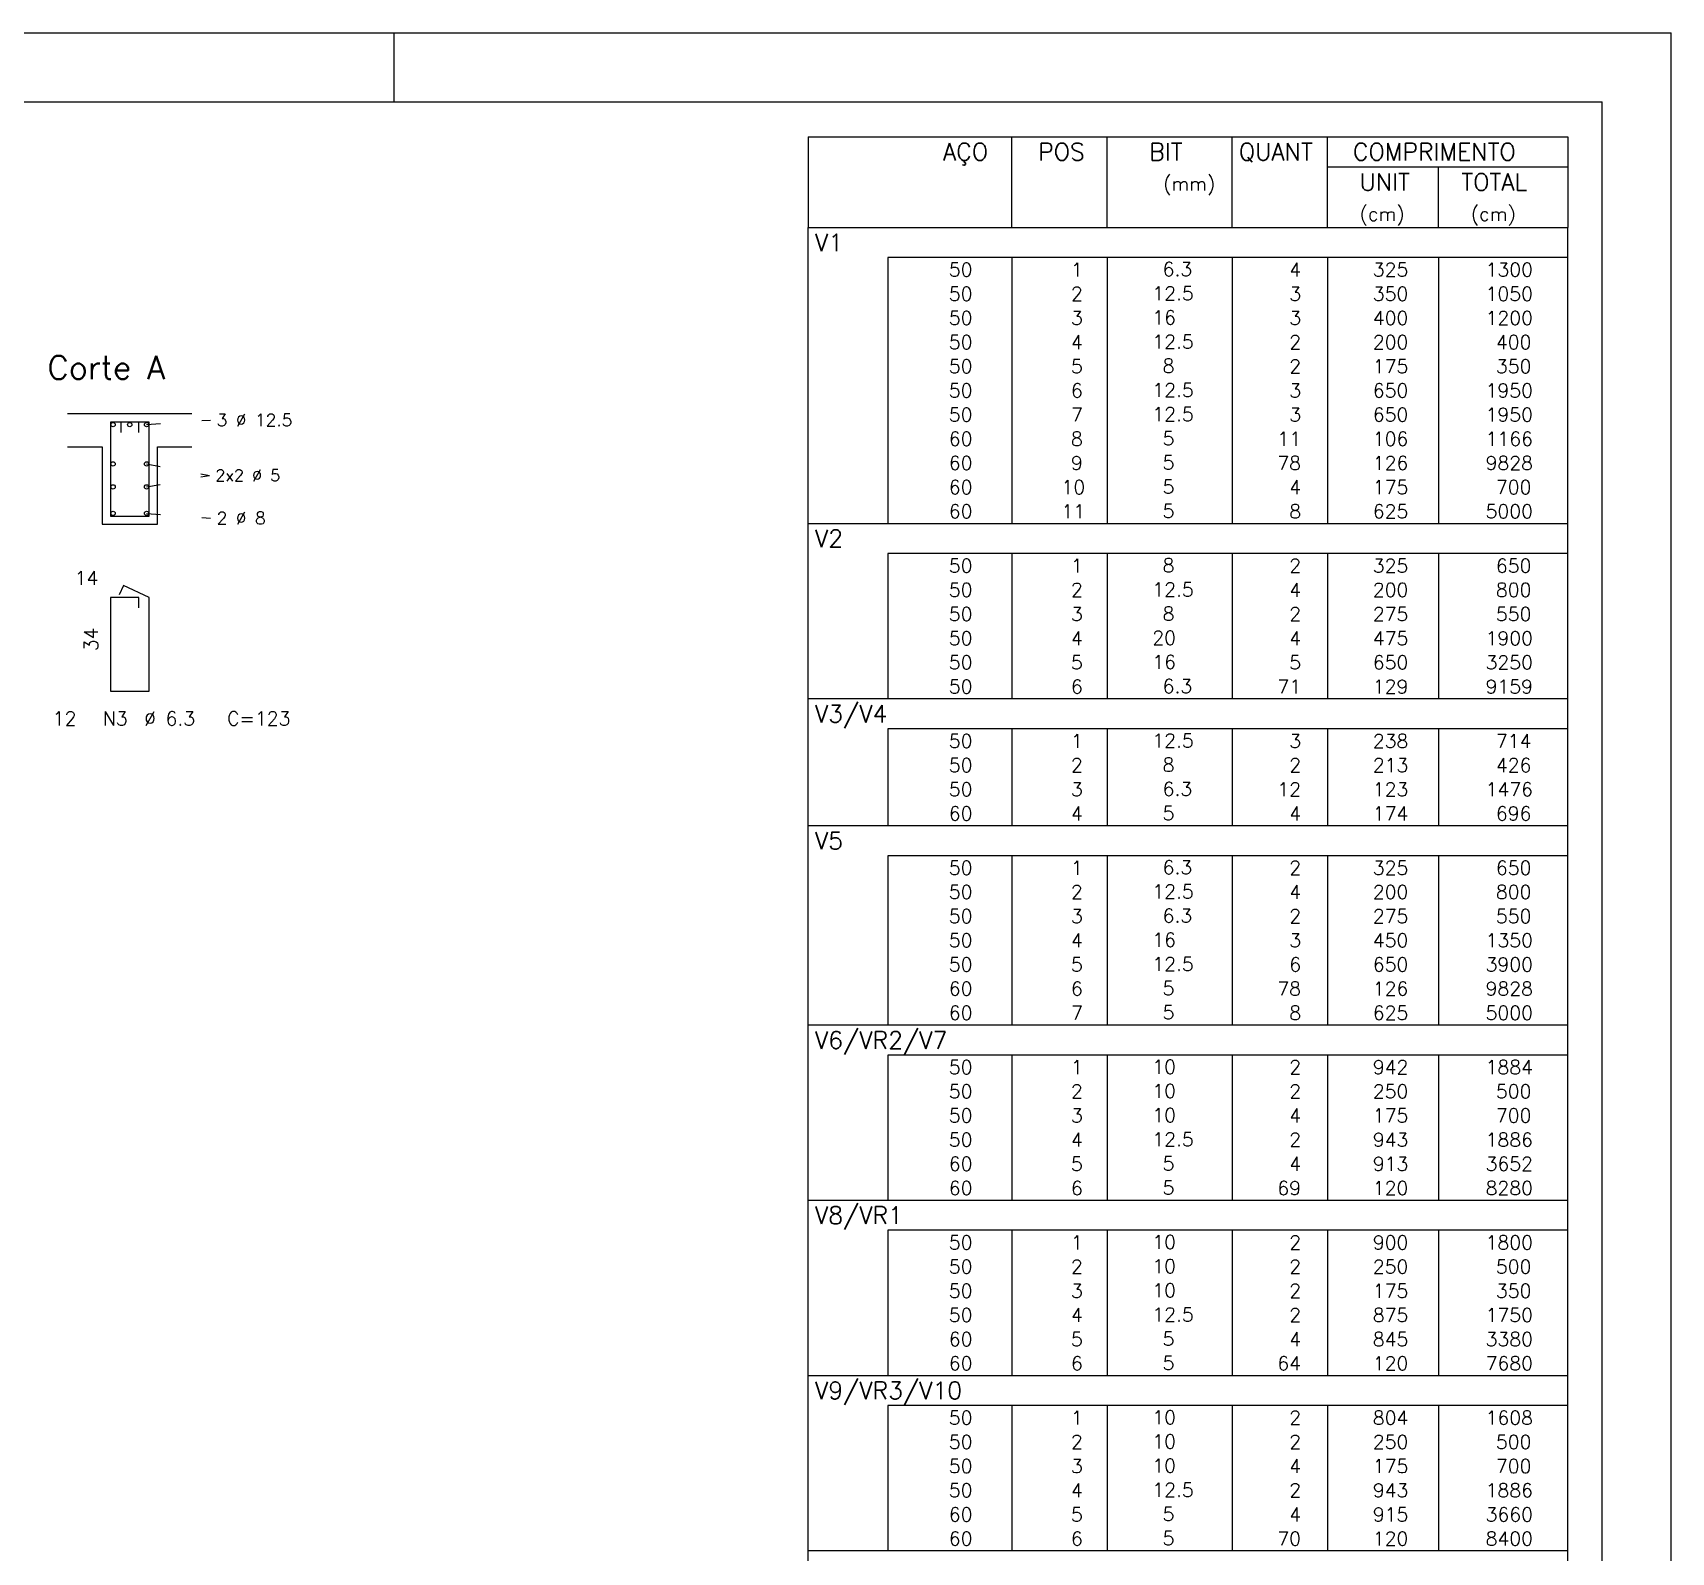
# Model space of a CAD drawing. Extents: x 797 to 1056, y -75 to 15.
# Drawn here: x 891.19 to 903.06, y -44.26 to -33.26 of the extents above; entities that cross this region are included whole.
import ezdxf

# ---------------------------------------------------------------- set-up
doc = ezdxf.new("R2010")
doc.units = 0
doc.header["$MEASUREMENT"] = 0
doc.linetypes.add('ESTILO_TQS_0002', pattern=[0.4, 0.1, -0.3])
for name, color, linetype in [('06', 6, 'CONTINUOUS'), ('1', 2, 'CONTINUOUS'), ('13', 13, 'CONTINUOUS'), ('2', 4, 'CONTINUOUS'), ('3', 8, 'CONTINUOUS'), ('4', 1, 'CONTINUOUS'), ('CERCADURA', 7, 'CONTINUOUS')]:
    doc.layers.add(name, color=color, linetype=linetype)
doc.styles.get("Standard").update_dxf_attribs({"font": 'ROMANS.SHX'})

msp = doc.modelspace()

# ---------------------------------------------------------------- linework, layer by layer
at = {"layer": '06'}
for p in [(844.86, -33.763), (902.56, -74.813)]:
    msp.add_line(p, (902.56, -33.763), dxfattribs=at)
at = {"layer": '1', "linetype": 'Continuous'}
for p, q in [((896.81, -34.016), (896.81, -34.672)), ((896.81, -34.016), (902.31, -34.016)), ((898.285, -34.672), (898.285, -34.016)), ((898.975, -34.672), (898.975, -34.016)), ((899.88, -34.672), (899.88, -34.016)), ((900.57, -34.672), (900.57, -34.016)), ((902.31, -34.016), (902.31, -34.672)), ((900.57, -34.234), (902.31, -34.234)), ((901.375, -34.672), (901.375, -34.234)), ((896.81, -34.672), (902.31, -34.672)), ((896.81, -34.891), (896.81, -34.672)), ((896.81, -34.672), (902.31, -34.672)), ((902.31, -34.891), (902.31, -34.672)), ((896.81, -35.066), (896.81, -34.891)), ((902.31, -34.891), (897.385, -34.891)), ((897.385, -34.891), (897.385, -35.066)), ((898.285, -34.891), (898.285, -35.066)), ((898.975, -34.891), (898.975, -35.066)), ((899.88, -34.891), (899.88, -35.066)), ((900.57, -34.891), (900.57, -35.066)), ((901.375, -34.891), (901.375, -35.066)), ((902.31, -35.066), (902.31, -34.891)), ((896.81, -35.241), (896.81, -35.066)), ((897.385, -35.066), (897.385, -35.241)), ((898.285, -35.066), (898.285, -35.241)), ((898.975, -35.066), (898.975, -35.241)), ((899.88, -35.066), (899.88, -35.241)), ((900.57, -35.066), (900.57, -35.241)), ((901.375, -35.066), (901.375, -35.241)), ((902.31, -35.241), (902.31, -35.066)), ((896.81, -35.416), (896.81, -35.241)), ((897.385, -35.241), (897.385, -35.416)), ((898.285, -35.241), (898.285, -35.416)), ((898.975, -35.241), (898.975, -35.416)), ((899.88, -35.241), (899.88, -35.416)), ((900.57, -35.241), (900.57, -35.416)), ((901.375, -35.241), (901.375, -35.416)), ((902.31, -35.416), (902.31, -35.241)), ((896.81, -35.591), (896.81, -35.416)), ((897.385, -35.416), (897.385, -35.591)), ((898.285, -35.416), (898.285, -35.591)), ((898.975, -35.416), (898.975, -35.591)), ((899.88, -35.416), (899.88, -35.591)), ((900.57, -35.416), (900.57, -35.591)), ((901.375, -35.416), (901.375, -35.591)), ((902.31, -35.591), (902.31, -35.416)), ((896.81, -35.766), (896.81, -35.591)), ((897.385, -35.591), (897.385, -35.766)), ((898.285, -35.591), (898.285, -35.766)), ((898.975, -35.591), (898.975, -35.766)), ((899.88, -35.591), (899.88, -35.766)), ((900.57, -35.591), (900.57, -35.766)), ((901.375, -35.591), (901.375, -35.766)), ((902.31, -35.766), (902.31, -35.591)), ((896.81, -35.941), (896.81, -35.766)), ((897.385, -35.766), (897.385, -35.941)), ((898.285, -35.766), (898.285, -35.941)), ((898.975, -35.766), (898.975, -35.941)), ((899.88, -35.766), (899.88, -35.941)), ((900.57, -35.766), (900.57, -35.941)), ((901.375, -35.766), (901.375, -35.941)), ((902.31, -35.941), (902.31, -35.766)), ((896.81, -36.116), (896.81, -35.941)), ((897.385, -35.941), (897.385, -36.116)), ((898.285, -35.941), (898.285, -36.116)), ((898.975, -35.941), (898.975, -36.116)), ((899.88, -35.941), (899.88, -36.116)), ((900.57, -35.941), (900.57, -36.116)), ((901.375, -35.941), (901.375, -36.116)), ((902.31, -36.116), (902.31, -35.941)), ((892.345, -36.022), (891.445, -36.022)), ((896.81, -36.291), (896.81, -36.116)), ((897.385, -36.116), (897.385, -36.291)), ((898.285, -36.116), (898.285, -36.291)), ((898.975, -36.116), (898.975, -36.291)), ((899.88, -36.116), (899.88, -36.291)), ((900.57, -36.116), (900.57, -36.291)), ((901.375, -36.116), (901.375, -36.291)), ((902.31, -36.291), (902.31, -36.116)), ((891.445, -36.262), (891.695, -36.262)), ((891.695, -36.262), (891.695, -36.822)), ((892.095, -36.822), (892.095, -36.262)), ((892.095, -36.262), (892.345, -36.262)), ((896.81, -36.466), (896.81, -36.291)), ((897.385, -36.291), (897.385, -36.466)), ((898.285, -36.291), (898.285, -36.466)), ((898.975, -36.291), (898.975, -36.466)), ((899.88, -36.291), (899.88, -36.466)), ((900.57, -36.291), (900.57, -36.466)), ((901.375, -36.291), (901.375, -36.466)), ((902.31, -36.466), (902.31, -36.291)), ((896.81, -36.641), (896.81, -36.466)), ((897.385, -36.466), (897.385, -36.641)), ((898.285, -36.466), (898.285, -36.641)), ((898.975, -36.466), (898.975, -36.641)), ((899.88, -36.466), (899.88, -36.641)), ((900.57, -36.466), (900.57, -36.641)), ((901.375, -36.466), (901.375, -36.641)), ((902.31, -36.641), (902.31, -36.466)), ((896.81, -36.816), (896.81, -36.641)), ((897.385, -36.641), (897.385, -36.816)), ((898.285, -36.641), (898.285, -36.816)), ((898.975, -36.641), (898.975, -36.816)), ((899.88, -36.641), (899.88, -36.816)), ((900.57, -36.641), (900.57, -36.816)), ((901.375, -36.641), (901.375, -36.816)), ((902.31, -36.816), (902.31, -36.641)), ((891.695, -36.822), (892.095, -36.822)), ((896.81, -37.034), (896.81, -36.816)), ((896.81, -36.816), (902.31, -36.816)), ((902.31, -37.034), (902.31, -36.816)), ((896.81, -37.209), (896.81, -37.034)), ((902.31, -37.034), (897.385, -37.034)), ((897.385, -37.034), (897.385, -37.209)), ((898.285, -37.034), (898.285, -37.209)), ((898.975, -37.034), (898.975, -37.209)), ((899.88, -37.034), (899.88, -37.209)), ((900.57, -37.034), (900.57, -37.209)), ((901.375, -37.034), (901.375, -37.209)), ((902.31, -37.209), (902.31, -37.034)), ((896.81, -37.384), (896.81, -37.209)), ((897.385, -37.209), (897.385, -37.384)), ((898.285, -37.209), (898.285, -37.384)), ((898.975, -37.209), (898.975, -37.384)), ((899.88, -37.209), (899.88, -37.384)), ((900.57, -37.209), (900.57, -37.384)), ((901.375, -37.209), (901.375, -37.384)), ((902.31, -37.384), (902.31, -37.209)), ((896.81, -37.559), (896.81, -37.384)), ((897.385, -37.384), (897.385, -37.559)), ((898.285, -37.384), (898.285, -37.559)), ((898.975, -37.384), (898.975, -37.559)), ((899.88, -37.384), (899.88, -37.559)), ((900.57, -37.384), (900.57, -37.559)), ((901.375, -37.384), (901.375, -37.559)), ((902.31, -37.559), (902.31, -37.384)), ((896.81, -37.734), (896.81, -37.559)), ((897.385, -37.559), (897.385, -37.734)), ((898.285, -37.559), (898.285, -37.734)), ((898.975, -37.559), (898.975, -37.734)), ((899.88, -37.559), (899.88, -37.734)), ((900.57, -37.559), (900.57, -37.734)), ((901.375, -37.559), (901.375, -37.734)), ((902.31, -37.734), (902.31, -37.559)), ((896.81, -37.909), (896.81, -37.734)), ((897.385, -37.734), (897.385, -37.909)), ((898.285, -37.734), (898.285, -37.909)), ((898.975, -37.734), (898.975, -37.909)), ((899.88, -37.734), (899.88, -37.909)), ((900.57, -37.734), (900.57, -37.909)), ((901.375, -37.734), (901.375, -37.909)), ((902.31, -37.909), (902.31, -37.734)), ((896.81, -38.084), (896.81, -37.909)), ((897.385, -37.909), (897.385, -38.084)), ((898.285, -37.909), (898.285, -38.084)), ((898.975, -37.909), (898.975, -38.084)), ((899.88, -37.909), (899.88, -38.084)), ((900.57, -37.909), (900.57, -38.084)), ((901.375, -37.909), (901.375, -38.084)), ((902.31, -38.084), (902.31, -37.909)), ((896.81, -38.303), (896.81, -38.084)), ((896.81, -38.084), (902.31, -38.084)), ((902.31, -38.303), (902.31, -38.084)), ((896.81, -38.478), (896.81, -38.303)), ((902.31, -38.303), (897.385, -38.303)), ((897.385, -38.303), (897.385, -38.478)), ((898.285, -38.303), (898.285, -38.478)), ((898.975, -38.303), (898.975, -38.478)), ((899.88, -38.303), (899.88, -38.478)), ((900.57, -38.303), (900.57, -38.478)), ((901.375, -38.303), (901.375, -38.478)), ((902.31, -38.478), (902.31, -38.303)), ((896.81, -38.653), (896.81, -38.478)), ((897.385, -38.478), (897.385, -38.653)), ((898.285, -38.478), (898.285, -38.653)), ((898.975, -38.478), (898.975, -38.653)), ((899.88, -38.478), (899.88, -38.653)), ((900.57, -38.478), (900.57, -38.653)), ((901.375, -38.478), (901.375, -38.653)), ((902.31, -38.653), (902.31, -38.478)), ((896.81, -38.828), (896.81, -38.653)), ((897.385, -38.653), (897.385, -38.828)), ((898.285, -38.653), (898.285, -38.828)), ((898.975, -38.653), (898.975, -38.828)), ((899.88, -38.653), (899.88, -38.828)), ((900.57, -38.653), (900.57, -38.828)), ((901.375, -38.653), (901.375, -38.828)), ((902.31, -38.828), (902.31, -38.653)), ((896.81, -39.003), (896.81, -38.828)), ((897.385, -38.828), (897.385, -39.003)), ((898.285, -38.828), (898.285, -39.003)), ((898.975, -38.828), (898.975, -39.003)), ((899.88, -38.828), (899.88, -39.003)), ((900.57, -38.828), (900.57, -39.003)), ((901.375, -38.828), (901.375, -39.003)), ((902.31, -39.003), (902.31, -38.828)), ((896.81, -39.222), (896.81, -39.003)), ((896.81, -39.003), (902.31, -39.003)), ((902.31, -39.222), (902.31, -39.003)), ((896.81, -39.397), (896.81, -39.222)), ((902.31, -39.222), (897.385, -39.222)), ((897.385, -39.222), (897.385, -39.397)), ((898.285, -39.222), (898.285, -39.397)), ((898.975, -39.222), (898.975, -39.397)), ((899.88, -39.222), (899.88, -39.397)), ((900.57, -39.222), (900.57, -39.397)), ((901.375, -39.222), (901.375, -39.397)), ((902.31, -39.397), (902.31, -39.222)), ((896.81, -39.572), (896.81, -39.397)), ((897.385, -39.397), (897.385, -39.572)), ((898.285, -39.397), (898.285, -39.572)), ((898.975, -39.397), (898.975, -39.572)), ((899.88, -39.397), (899.88, -39.572)), ((900.57, -39.397), (900.57, -39.572)), ((901.375, -39.397), (901.375, -39.572)), ((902.31, -39.572), (902.31, -39.397)), ((896.81, -39.747), (896.81, -39.572)), ((897.385, -39.572), (897.385, -39.747)), ((898.285, -39.572), (898.285, -39.747)), ((898.975, -39.572), (898.975, -39.747)), ((899.88, -39.572), (899.88, -39.747)), ((900.57, -39.572), (900.57, -39.747)), ((901.375, -39.572), (901.375, -39.747)), ((902.31, -39.747), (902.31, -39.572)), ((896.81, -39.922), (896.81, -39.747)), ((897.385, -39.747), (897.385, -39.922)), ((898.285, -39.747), (898.285, -39.922)), ((898.975, -39.747), (898.975, -39.922)), ((899.88, -39.747), (899.88, -39.922)), ((900.57, -39.747), (900.57, -39.922)), ((901.375, -39.747), (901.375, -39.922)), ((902.31, -39.922), (902.31, -39.747)), ((896.81, -40.097), (896.81, -39.922)), ((897.385, -39.922), (897.385, -40.097)), ((898.285, -39.922), (898.285, -40.097)), ((898.975, -39.922), (898.975, -40.097)), ((899.88, -39.922), (899.88, -40.097)), ((900.57, -39.922), (900.57, -40.097)), ((901.375, -39.922), (901.375, -40.097)), ((902.31, -40.097), (902.31, -39.922)), ((896.81, -40.272), (896.81, -40.097)), ((897.385, -40.097), (897.385, -40.272)), ((898.285, -40.097), (898.285, -40.272)), ((898.975, -40.097), (898.975, -40.272)), ((899.88, -40.097), (899.88, -40.272)), ((900.57, -40.097), (900.57, -40.272)), ((901.375, -40.097), (901.375, -40.272)), ((902.31, -40.272), (902.31, -40.097)), ((896.81, -40.447), (896.81, -40.272)), ((897.385, -40.272), (897.385, -40.447)), ((898.285, -40.272), (898.285, -40.447)), ((898.975, -40.272), (898.975, -40.447)), ((899.88, -40.272), (899.88, -40.447)), ((900.57, -40.272), (900.57, -40.447)), ((901.375, -40.272), (901.375, -40.447)), ((902.31, -40.447), (902.31, -40.272)), ((896.81, -40.666), (896.81, -40.447)), ((896.81, -40.447), (902.31, -40.447)), ((902.31, -40.666), (902.31, -40.447)), ((896.81, -40.841), (896.81, -40.666)), ((902.31, -40.666), (897.385, -40.666)), ((897.385, -40.666), (897.385, -40.841)), ((898.285, -40.666), (898.285, -40.841)), ((898.975, -40.666), (898.975, -40.841)), ((899.88, -40.666), (899.88, -40.841)), ((900.57, -40.666), (900.57, -40.841)), ((901.375, -40.666), (901.375, -40.841)), ((902.31, -40.841), (902.31, -40.666)), ((896.81, -41.016), (896.81, -40.841)), ((897.385, -40.841), (897.385, -41.016)), ((898.285, -40.841), (898.285, -41.016)), ((898.975, -40.841), (898.975, -41.016)), ((899.88, -40.841), (899.88, -41.016)), ((900.57, -40.841), (900.57, -41.016)), ((901.375, -40.841), (901.375, -41.016)), ((902.31, -41.016), (902.31, -40.841)), ((896.81, -41.191), (896.81, -41.016)), ((897.385, -41.016), (897.385, -41.191)), ((898.285, -41.016), (898.285, -41.191)), ((898.975, -41.016), (898.975, -41.191)), ((899.88, -41.016), (899.88, -41.191)), ((900.57, -41.016), (900.57, -41.191)), ((901.375, -41.016), (901.375, -41.191)), ((902.31, -41.191), (902.31, -41.016)), ((896.81, -41.366), (896.81, -41.191)), ((897.385, -41.191), (897.385, -41.366)), ((898.285, -41.191), (898.285, -41.366)), ((898.975, -41.191), (898.975, -41.366)), ((899.88, -41.191), (899.88, -41.366)), ((900.57, -41.191), (900.57, -41.366)), ((901.375, -41.191), (901.375, -41.366)), ((902.31, -41.366), (902.31, -41.191)), ((896.81, -41.541), (896.81, -41.366)), ((897.385, -41.366), (897.385, -41.541)), ((898.285, -41.366), (898.285, -41.541)), ((898.975, -41.366), (898.975, -41.541)), ((899.88, -41.366), (899.88, -41.541)), ((900.57, -41.366), (900.57, -41.541)), ((901.375, -41.366), (901.375, -41.541)), ((902.31, -41.541), (902.31, -41.366)), ((896.81, -41.716), (896.81, -41.541)), ((897.385, -41.541), (897.385, -41.716)), ((898.285, -41.541), (898.285, -41.716)), ((898.975, -41.541), (898.975, -41.716)), ((899.88, -41.541), (899.88, -41.716)), ((900.57, -41.541), (900.57, -41.716)), ((901.375, -41.541), (901.375, -41.716)), ((902.31, -41.716), (902.31, -41.541)), ((896.81, -41.934), (896.81, -41.716)), ((896.81, -41.716), (902.31, -41.716)), ((902.31, -41.934), (902.31, -41.716)), ((896.81, -42.109), (896.81, -41.934)), ((902.31, -41.934), (897.385, -41.934)), ((897.385, -41.934), (897.385, -42.109)), ((898.285, -41.934), (898.285, -42.109)), ((898.975, -41.934), (898.975, -42.109)), ((899.88, -41.934), (899.88, -42.109)), ((900.57, -41.934), (900.57, -42.109)), ((901.375, -41.934), (901.375, -42.109)), ((902.31, -42.109), (902.31, -41.934)), ((896.81, -42.284), (896.81, -42.109)), ((897.385, -42.109), (897.385, -42.284)), ((898.285, -42.109), (898.285, -42.284)), ((898.975, -42.109), (898.975, -42.284)), ((899.88, -42.109), (899.88, -42.284)), ((900.57, -42.109), (900.57, -42.284)), ((901.375, -42.109), (901.375, -42.284)), ((902.31, -42.284), (902.31, -42.109)), ((896.81, -42.459), (896.81, -42.284)), ((897.385, -42.284), (897.385, -42.459)), ((898.285, -42.284), (898.285, -42.459)), ((898.975, -42.284), (898.975, -42.459)), ((899.88, -42.284), (899.88, -42.459)), ((900.57, -42.284), (900.57, -42.459)), ((901.375, -42.284), (901.375, -42.459)), ((902.31, -42.459), (902.31, -42.284)), ((896.81, -42.634), (896.81, -42.459)), ((897.385, -42.459), (897.385, -42.634)), ((898.285, -42.459), (898.285, -42.634)), ((898.975, -42.459), (898.975, -42.634)), ((899.88, -42.459), (899.88, -42.634)), ((900.57, -42.459), (900.57, -42.634)), ((901.375, -42.459), (901.375, -42.634)), ((902.31, -42.634), (902.31, -42.459)), ((896.81, -42.809), (896.81, -42.634)), ((897.385, -42.634), (897.385, -42.809)), ((898.285, -42.634), (898.285, -42.809)), ((898.975, -42.634), (898.975, -42.809)), ((899.88, -42.634), (899.88, -42.809)), ((900.57, -42.634), (900.57, -42.809)), ((901.375, -42.634), (901.375, -42.809)), ((902.31, -42.809), (902.31, -42.634)), ((896.81, -42.984), (896.81, -42.809)), ((897.385, -42.809), (897.385, -42.984)), ((898.285, -42.809), (898.285, -42.984)), ((898.975, -42.809), (898.975, -42.984)), ((899.88, -42.809), (899.88, -42.984)), ((900.57, -42.809), (900.57, -42.984)), ((901.375, -42.809), (901.375, -42.984)), ((902.31, -42.984), (902.31, -42.809)), ((896.81, -43.203), (896.81, -42.984)), ((896.81, -42.984), (902.31, -42.984)), ((902.31, -43.203), (902.31, -42.984)), ((896.81, -43.378), (896.81, -43.203)), ((902.31, -43.203), (897.385, -43.203)), ((897.385, -43.203), (897.385, -43.378)), ((898.285, -43.203), (898.285, -43.378)), ((898.975, -43.203), (898.975, -43.378)), ((899.88, -43.203), (899.88, -43.378)), ((900.57, -43.203), (900.57, -43.378)), ((901.375, -43.203), (901.375, -43.378)), ((902.31, -43.378), (902.31, -43.203)), ((896.81, -43.553), (896.81, -43.378)), ((897.385, -43.378), (897.385, -43.553)), ((898.285, -43.378), (898.285, -43.553)), ((898.975, -43.378), (898.975, -43.553)), ((899.88, -43.378), (899.88, -43.553)), ((900.57, -43.378), (900.57, -43.553)), ((901.375, -43.378), (901.375, -43.553)), ((902.31, -43.553), (902.31, -43.378)), ((896.81, -43.728), (896.81, -43.553)), ((897.385, -43.553), (897.385, -43.728)), ((898.285, -43.553), (898.285, -43.728)), ((898.975, -43.553), (898.975, -43.728)), ((899.88, -43.553), (899.88, -43.728)), ((900.57, -43.553), (900.57, -43.728)), ((901.375, -43.553), (901.375, -43.728)), ((902.31, -43.728), (902.31, -43.553)), ((896.81, -43.903), (896.81, -43.728)), ((897.385, -43.728), (897.385, -43.903)), ((898.285, -43.728), (898.285, -43.903)), ((898.975, -43.728), (898.975, -43.903)), ((899.88, -43.728), (899.88, -43.903)), ((900.57, -43.728), (900.57, -43.903)), ((901.375, -43.728), (901.375, -43.903)), ((902.31, -43.903), (902.31, -43.728)), ((896.81, -44.078), (896.81, -43.903)), ((897.385, -43.903), (897.385, -44.078)), ((898.285, -43.903), (898.285, -44.078)), ((898.975, -43.903), (898.975, -44.078)), ((899.88, -43.903), (899.88, -44.078)), ((900.57, -43.903), (900.57, -44.078)), ((901.375, -43.903), (901.375, -44.078)), ((902.31, -44.078), (902.31, -43.903)), ((896.81, -44.253), (896.81, -44.078)), ((897.385, -44.078), (897.385, -44.253)), ((898.285, -44.078), (898.285, -44.253)), ((898.975, -44.078), (898.975, -44.253)), ((899.88, -44.078), (899.88, -44.253)), ((900.57, -44.078), (900.57, -44.253)), ((901.375, -44.078), (901.375, -44.253)), ((902.31, -44.253), (902.31, -44.078)), ((896.81, -44.472), (896.81, -44.253)), ((896.81, -44.253), (902.31, -44.253)), ((902.31, -44.472), (902.31, -44.253))]:
    msp.add_line(p, q, dxfattribs=at)
at = {"layer": '13', "linetype": 'Continuous'}
for centre in [(891.774, -36.1), (891.895, -36.1), (892.017, -36.1), (891.774, -36.385), (892.017, -36.385), (891.774, -36.551), (892.017, -36.551), (891.774, -36.743), (892.017, -36.743)]:
    msp.add_circle(centre, 0.016, dxfattribs=at)
at = {"layer": '2', "linetype": 'Continuous'}
msp.add_lwpolyline([(891.96, -36.157), (891.96, -36.082), (891.755, -36.082), (891.755, -36.762), (892.035, -36.762), (892.035, -36.082), (891.83, -36.082), (891.83, -36.157)], dxfattribs=at)
at = {"layer": '3', "linetype": 'ESTILO_TQS_0002'}
for p, q in [((892.017, -36.1), (892.48, -36.067)), ((892.017, -36.385), (892.473, -36.468)), ((892.017, -36.551), (892.473, -36.468)), ((892.017, -36.743), (892.48, -36.777))]:
    msp.add_line(p, q, dxfattribs=at)
at = {"layer": '4', "linetype": 'Continuous'}
msp.add_lwpolyline([(891.96, -37.426), (891.96, -37.351), (891.755, -37.351), (891.755, -38.031), (892.035, -38.031), (892.035, -37.351), (891.85, -37.264), (891.818, -37.332)], dxfattribs=at)
at = {"layer": 'CERCADURA'}
for p, q in [((843.61, -33.263), (903.06, -33.263)), ((893.81, -33.763), (893.81, -33.263)), ((903.06, -75.313), (903.06, -33.263))]:
    msp.add_line(p, q, dxfattribs=at)

# ---------------------------------------------------------------- texts
at = {"layer": '1', "linetype": 'Continuous'}
for s, height, p in [('AÇO', 0.125, (897.785, -34.187)), ('POS', 0.125, (898.475, -34.187)), ('BIT', 0.125, (899.28, -34.187)), ('QUANT', 0.125, (899.928, -34.187)), ('COMPRIMENTO', 0.125, (900.755, -34.187)), ('(mm)', 0.1, (899.38, -34.406)), ('UNIT', 0.125, (900.803, -34.406)), ('TOTAL', 0.125, (901.54, -34.406)), ('(cm)', 0.1, (900.803, -34.625)), ('(cm)', 0.1, (901.608, -34.625)), ('V1', 0.125, (896.858, -34.844)), ('     50 ', 0.1, (897.455, -35.028)), ('  1', 0.1, (898.575, -35.028)), ('    6.3', 0.1, (899.078, -35.025)), ('   4', 0.1, (900.07, -35.028)), ('   325', 0.1, (900.675, -35.028)), ('   1300', 0.1, (901.492, -35.028)), ('     50 ', 0.1, (897.455, -35.203)), ('  2', 0.1, (898.575, -35.203)), ('   12.5', 0.1, (899.078, -35.2)), ('   3', 0.1, (900.07, -35.203)), ('   350', 0.1, (900.675, -35.203)), ('   1050', 0.1, (901.492, -35.203)), ('     50 ', 0.1, (897.455, -35.378)), ('  3', 0.1, (898.575, -35.378)), ('   16  ', 0.1, (899.078, -35.375)), ('   3', 0.1, (900.07, -35.378)), ('   400', 0.1, (900.675, -35.378)), ('   1200', 0.1, (901.492, -35.378)), ('     50 ', 0.1, (897.455, -35.553)), ('  4', 0.1, (898.575, -35.553)), ('   12.5', 0.1, (899.078, -35.55)), ('   2', 0.1, (900.07, -35.553)), ('   200', 0.1, (900.675, -35.553)), ('    400', 0.1, (901.492, -35.553)), ('Corte A', 0.17, (891.3, -35.772)), ('     50 ', 0.1, (897.455, -35.728)), ('  5', 0.1, (898.575, -35.728)), ('    8  ', 0.1, (899.078, -35.725)), ('   2', 0.1, (900.07, -35.728)), ('   175', 0.1, (900.675, -35.728)), ('    350', 0.1, (901.492, -35.728)), ('     50 ', 0.1, (897.455, -35.903)), ('  6', 0.1, (898.575, -35.903)), ('   12.5', 0.1, (899.078, -35.9)), ('   3', 0.1, (900.07, -35.903)), ('   650', 0.1, (900.675, -35.903)), ('   1950', 0.1, (901.492, -35.903)), ('     50 ', 0.1, (897.455, -36.078)), ('  7', 0.1, (898.575, -36.078)), ('   12.5', 0.1, (899.078, -36.075)), ('   3', 0.1, (900.07, -36.078)), ('   650', 0.1, (900.675, -36.078)), ('   1950', 0.1, (901.492, -36.078)), ('     60 ', 0.1, (897.455, -36.253)), ('  8', 0.1, (898.575, -36.253)), ('    5  ', 0.1, (899.078, -36.25)), ('  11', 0.1, (900.07, -36.253)), ('   106', 0.1, (900.675, -36.253)), ('   1166', 0.1, (901.492, -36.253)), ('     60 ', 0.1, (897.455, -36.428)), ('  9', 0.1, (898.575, -36.428)), ('    5  ', 0.1, (899.078, -36.425)), ('  78', 0.1, (900.07, -36.428)), ('   126', 0.1, (900.675, -36.428)), ('   9828', 0.1, (901.492, -36.428)), ('     60 ', 0.1, (897.455, -36.603)), (' 10', 0.1, (898.575, -36.603)), ('    5  ', 0.1, (899.078, -36.6)), ('   4', 0.1, (900.07, -36.603)), ('   175', 0.1, (900.675, -36.603)), ('    700', 0.1, (901.492, -36.603)), ('     60 ', 0.1, (897.455, -36.778)), (' 11', 0.1, (898.575, -36.778)), ('    5  ', 0.1, (899.078, -36.775)), ('   8', 0.1, (900.07, -36.778)), ('   625', 0.1, (900.675, -36.778)), ('   5000', 0.1, (901.492, -36.778)), ('V2', 0.125, (896.858, -36.987)), ('     50 ', 0.1, (897.455, -37.172)), ('  1', 0.1, (898.575, -37.172)), ('    8  ', 0.1, (899.078, -37.169)), ('   2', 0.1, (900.07, -37.172)), ('   325', 0.1, (900.675, -37.172)), ('    650', 0.1, (901.492, -37.172)), ('     50 ', 0.1, (897.455, -37.347)), ('  2', 0.1, (898.575, -37.347)), ('   12.5', 0.1, (899.078, -37.344)), ('   4', 0.1, (900.07, -37.347)), ('   200', 0.1, (900.675, -37.347)), ('    800', 0.1, (901.492, -37.347)), ('     50 ', 0.1, (897.455, -37.522)), ('  3', 0.1, (898.575, -37.522)), ('    8  ', 0.1, (899.078, -37.519)), ('   2', 0.1, (900.07, -37.522)), ('   275', 0.1, (900.675, -37.522)), ('    550', 0.1, (901.492, -37.522)), ('     50 ', 0.1, (897.455, -37.697)), ('  4', 0.1, (898.575, -37.697)), ('   20  ', 0.1, (899.078, -37.694)), ('   4', 0.1, (900.07, -37.697)), ('   475', 0.1, (900.675, -37.697)), ('   1900', 0.1, (901.492, -37.697)), ('     50 ', 0.1, (897.455, -37.872)), ('  5', 0.1, (898.575, -37.872)), ('   16  ', 0.1, (899.078, -37.869)), ('   5', 0.1, (900.07, -37.872)), ('   650', 0.1, (900.675, -37.872)), ('   3250', 0.1, (901.492, -37.872)), ('     50 ', 0.1, (897.455, -38.047)), ('  6', 0.1, (898.575, -38.047)), ('    6.3', 0.1, (899.078, -38.044)), ('  71', 0.1, (900.07, -38.047)), ('   129', 0.1, (900.675, -38.047)), ('   9159', 0.1, (901.492, -38.047)), ('  12', 0.1, (891.2, -38.278)), ('N3', 0.1, (891.7, -38.278)), ('%%c 6.3', 0.1, (892, -38.278)), ('C=123', 0.1, (892.6, -38.278)), ('V3/V4', 0.125, (896.858, -38.256)), ('     50 ', 0.1, (897.455, -38.441)), ('  1', 0.1, (898.575, -38.441)), ('   12.5', 0.1, (899.078, -38.438)), ('   3', 0.1, (900.07, -38.441)), ('   238', 0.1, (900.675, -38.441)), ('    714', 0.1, (901.492, -38.441)), ('     50 ', 0.1, (897.455, -38.616)), ('  2', 0.1, (898.575, -38.616)), ('    8  ', 0.1, (899.078, -38.613)), ('   2', 0.1, (900.07, -38.616)), ('   213', 0.1, (900.675, -38.616)), ('    426', 0.1, (901.492, -38.616)), ('    6.3', 0.1, (899.078, -38.788)), ('     50 ', 0.1, (897.455, -38.791)), ('  3', 0.1, (898.575, -38.791)), ('  12', 0.1, (900.07, -38.791)), ('   123', 0.1, (900.675, -38.791)), ('   1476', 0.1, (901.492, -38.791)), ('     60 ', 0.1, (897.455, -38.966)), ('  4', 0.1, (898.575, -38.966)), ('    5  ', 0.1, (899.078, -38.963)), ('   4', 0.1, (900.07, -38.966)), ('   174', 0.1, (900.675, -38.966)), ('    696', 0.1, (901.492, -38.966)), ('V5', 0.125, (896.858, -39.175)), ('     50 ', 0.1, (897.455, -39.359)), ('  1', 0.1, (898.575, -39.359)), ('    6.3', 0.1, (899.078, -39.356)), ('   2', 0.1, (900.07, -39.359)), ('   325', 0.1, (900.675, -39.359)), ('    650', 0.1, (901.492, -39.359)), ('     50 ', 0.1, (897.455, -39.534)), ('  2', 0.1, (898.575, -39.534)), ('   12.5', 0.1, (899.078, -39.531)), ('   4', 0.1, (900.07, -39.534)), ('   200', 0.1, (900.675, -39.534)), ('    800', 0.1, (901.492, -39.534)), ('     50 ', 0.1, (897.455, -39.709)), ('  3', 0.1, (898.575, -39.709)), ('    6.3', 0.1, (899.078, -39.706)), ('   2', 0.1, (900.07, -39.709)), ('   275', 0.1, (900.675, -39.709)), ('    550', 0.1, (901.492, -39.709)), ('     50 ', 0.1, (897.455, -39.884)), ('  4', 0.1, (898.575, -39.884)), ('   16  ', 0.1, (899.078, -39.881)), ('   3', 0.1, (900.07, -39.884)), ('   450', 0.1, (900.675, -39.884)), ('   1350', 0.1, (901.492, -39.884)), ('     50 ', 0.1, (897.455, -40.059)), ('  5', 0.1, (898.575, -40.059)), ('   12.5', 0.1, (899.078, -40.056)), ('   6', 0.1, (900.07, -40.059)), ('   650', 0.1, (900.675, -40.059)), ('   3900', 0.1, (901.492, -40.059)), ('     60 ', 0.1, (897.455, -40.234)), ('  6', 0.1, (898.575, -40.234)), ('    5  ', 0.1, (899.078, -40.231)), ('  78', 0.1, (900.07, -40.234)), ('   126', 0.1, (900.675, -40.234)), ('   9828', 0.1, (901.492, -40.234)), ('     60 ', 0.1, (897.455, -40.409)), ('  7', 0.1, (898.575, -40.409)), ('    5  ', 0.1, (899.078, -40.406)), ('   8', 0.1, (900.07, -40.409)), ('   625', 0.1, (900.675, -40.409)), ('   5000', 0.1, (901.492, -40.409)), ('V6/VR2/V7', 0.125, (896.858, -40.619)), ('     50 ', 0.1, (897.455, -40.803)), ('  1', 0.1, (898.575, -40.803)), ('   10  ', 0.1, (899.078, -40.8)), ('   2', 0.1, (900.07, -40.803)), ('   942', 0.1, (900.675, -40.803)), ('   1884', 0.1, (901.492, -40.803)), ('     50 ', 0.1, (897.455, -40.978)), ('  2', 0.1, (898.575, -40.978)), ('   10  ', 0.1, (899.078, -40.975)), ('   2', 0.1, (900.07, -40.978)), ('   250', 0.1, (900.675, -40.978)), ('    500', 0.1, (901.492, -40.978)), ('     50 ', 0.1, (897.455, -41.153)), ('  3', 0.1, (898.575, -41.153)), ('   10  ', 0.1, (899.078, -41.15)), ('   4', 0.1, (900.07, -41.153)), ('   175', 0.1, (900.675, -41.153)), ('    700', 0.1, (901.492, -41.153)), ('     50 ', 0.1, (897.455, -41.328)), ('  4', 0.1, (898.575, -41.328)), ('   12.5', 0.1, (899.078, -41.325)), ('   2', 0.1, (900.07, -41.328)), ('   943', 0.1, (900.675, -41.328)), ('   1886', 0.1, (901.492, -41.328)), ('     60 ', 0.1, (897.455, -41.503)), ('  5', 0.1, (898.575, -41.503)), ('    5  ', 0.1, (899.078, -41.5)), ('   4', 0.1, (900.07, -41.503)), ('   913', 0.1, (900.675, -41.503)), ('   3652', 0.1, (901.492, -41.503)), ('     60 ', 0.1, (897.455, -41.678)), ('  6', 0.1, (898.575, -41.678)), ('    5  ', 0.1, (899.078, -41.675)), ('  69', 0.1, (900.07, -41.678)), ('   120', 0.1, (900.675, -41.678)), ('   8280', 0.1, (901.492, -41.678)), ('V8/VR1', 0.125, (896.858, -41.887)), ('     50 ', 0.1, (897.455, -42.072)), ('  1', 0.1, (898.575, -42.072)), ('   10  ', 0.1, (899.078, -42.069)), ('   2', 0.1, (900.07, -42.072)), ('   900', 0.1, (900.675, -42.072)), ('   1800', 0.1, (901.492, -42.072)), ('     50 ', 0.1, (897.455, -42.247)), ('  2', 0.1, (898.575, -42.247)), ('   10  ', 0.1, (899.078, -42.244)), ('   2', 0.1, (900.07, -42.247)), ('   250', 0.1, (900.675, -42.247)), ('    500', 0.1, (901.492, -42.247)), ('     50 ', 0.1, (897.455, -42.422)), ('  3', 0.1, (898.575, -42.422)), ('   10  ', 0.1, (899.078, -42.419)), ('   2', 0.1, (900.07, -42.422)), ('   175', 0.1, (900.675, -42.422)), ('    350', 0.1, (901.492, -42.422)), ('     50 ', 0.1, (897.455, -42.597)), ('  4', 0.1, (898.575, -42.597)), ('   12.5', 0.1, (899.078, -42.594)), ('   2', 0.1, (900.07, -42.597)), ('   875', 0.1, (900.675, -42.597)), ('   1750', 0.1, (901.492, -42.597)), ('     60 ', 0.1, (897.455, -42.772)), ('  5', 0.1, (898.575, -42.772)), ('    5  ', 0.1, (899.078, -42.769)), ('   4', 0.1, (900.07, -42.772)), ('   845', 0.1, (900.675, -42.772)), ('   3380', 0.1, (901.492, -42.772)), ('     60 ', 0.1, (897.455, -42.947)), ('  6', 0.1, (898.575, -42.947)), ('    5  ', 0.1, (899.078, -42.944)), ('  64', 0.1, (900.07, -42.947)), ('   120', 0.1, (900.675, -42.947)), ('   7680', 0.1, (901.492, -42.947)), ('V9/VR3/V10', 0.125, (896.858, -43.156)), ('     50 ', 0.1, (897.455, -43.341)), ('  1', 0.1, (898.575, -43.341)), ('   10  ', 0.1, (899.078, -43.338)), ('   2', 0.1, (900.07, -43.341)), ('   804', 0.1, (900.675, -43.341)), ('   1608', 0.1, (901.492, -43.341)), ('     50 ', 0.1, (897.455, -43.516)), ('  2', 0.1, (898.575, -43.516)), ('   10  ', 0.1, (899.078, -43.513)), ('   2', 0.1, (900.07, -43.516)), ('   250', 0.1, (900.675, -43.516)), ('    500', 0.1, (901.492, -43.516)), ('     50 ', 0.1, (897.455, -43.691)), ('  3', 0.1, (898.575, -43.691)), ('   10  ', 0.1, (899.078, -43.688)), ('   4', 0.1, (900.07, -43.691)), ('   175', 0.1, (900.675, -43.691)), ('    700', 0.1, (901.492, -43.691)), ('     50 ', 0.1, (897.455, -43.866)), ('  4', 0.1, (898.575, -43.866)), ('   12.5', 0.1, (899.078, -43.863)), ('   2', 0.1, (900.07, -43.866)), ('   943', 0.1, (900.675, -43.866)), ('   1886', 0.1, (901.492, -43.866)), ('     60 ', 0.1, (897.455, -44.041)), ('  5', 0.1, (898.575, -44.041)), ('    5  ', 0.1, (899.078, -44.038)), ('   4', 0.1, (900.07, -44.041)), ('   915', 0.1, (900.675, -44.041)), ('   3660', 0.1, (901.492, -44.041)), ('     60 ', 0.1, (897.455, -44.216)), ('  6', 0.1, (898.575, -44.216)), ('    5  ', 0.1, (899.078, -44.213)), ('  70', 0.1, (900.07, -44.216)), ('   120', 0.1, (900.675, -44.216)), ('   8400', 0.1, (901.492, -44.216))]:
    msp.add_text(s, height=height, dxfattribs=at).set_placement(p)
at = {"layer": '2', "linetype": 'Continuous'}
for s, height, p in [('3 %%c 12.5', 0.09, (892.525, -36.112)), ('2x2 %%c 5', 0.085, (892.515, -36.51)), ('2 %%c 8', 0.09, (892.525, -36.822)), ('14', 0.1, (891.495, -37.261))]:
    msp.add_text(s, height=height, dxfattribs=at).set_placement(p)
msp.add_text('34', height=0.1, rotation=90, dxfattribs=at).set_placement((891.665, -37.741))

doc.saveas('drawing.dxf')
